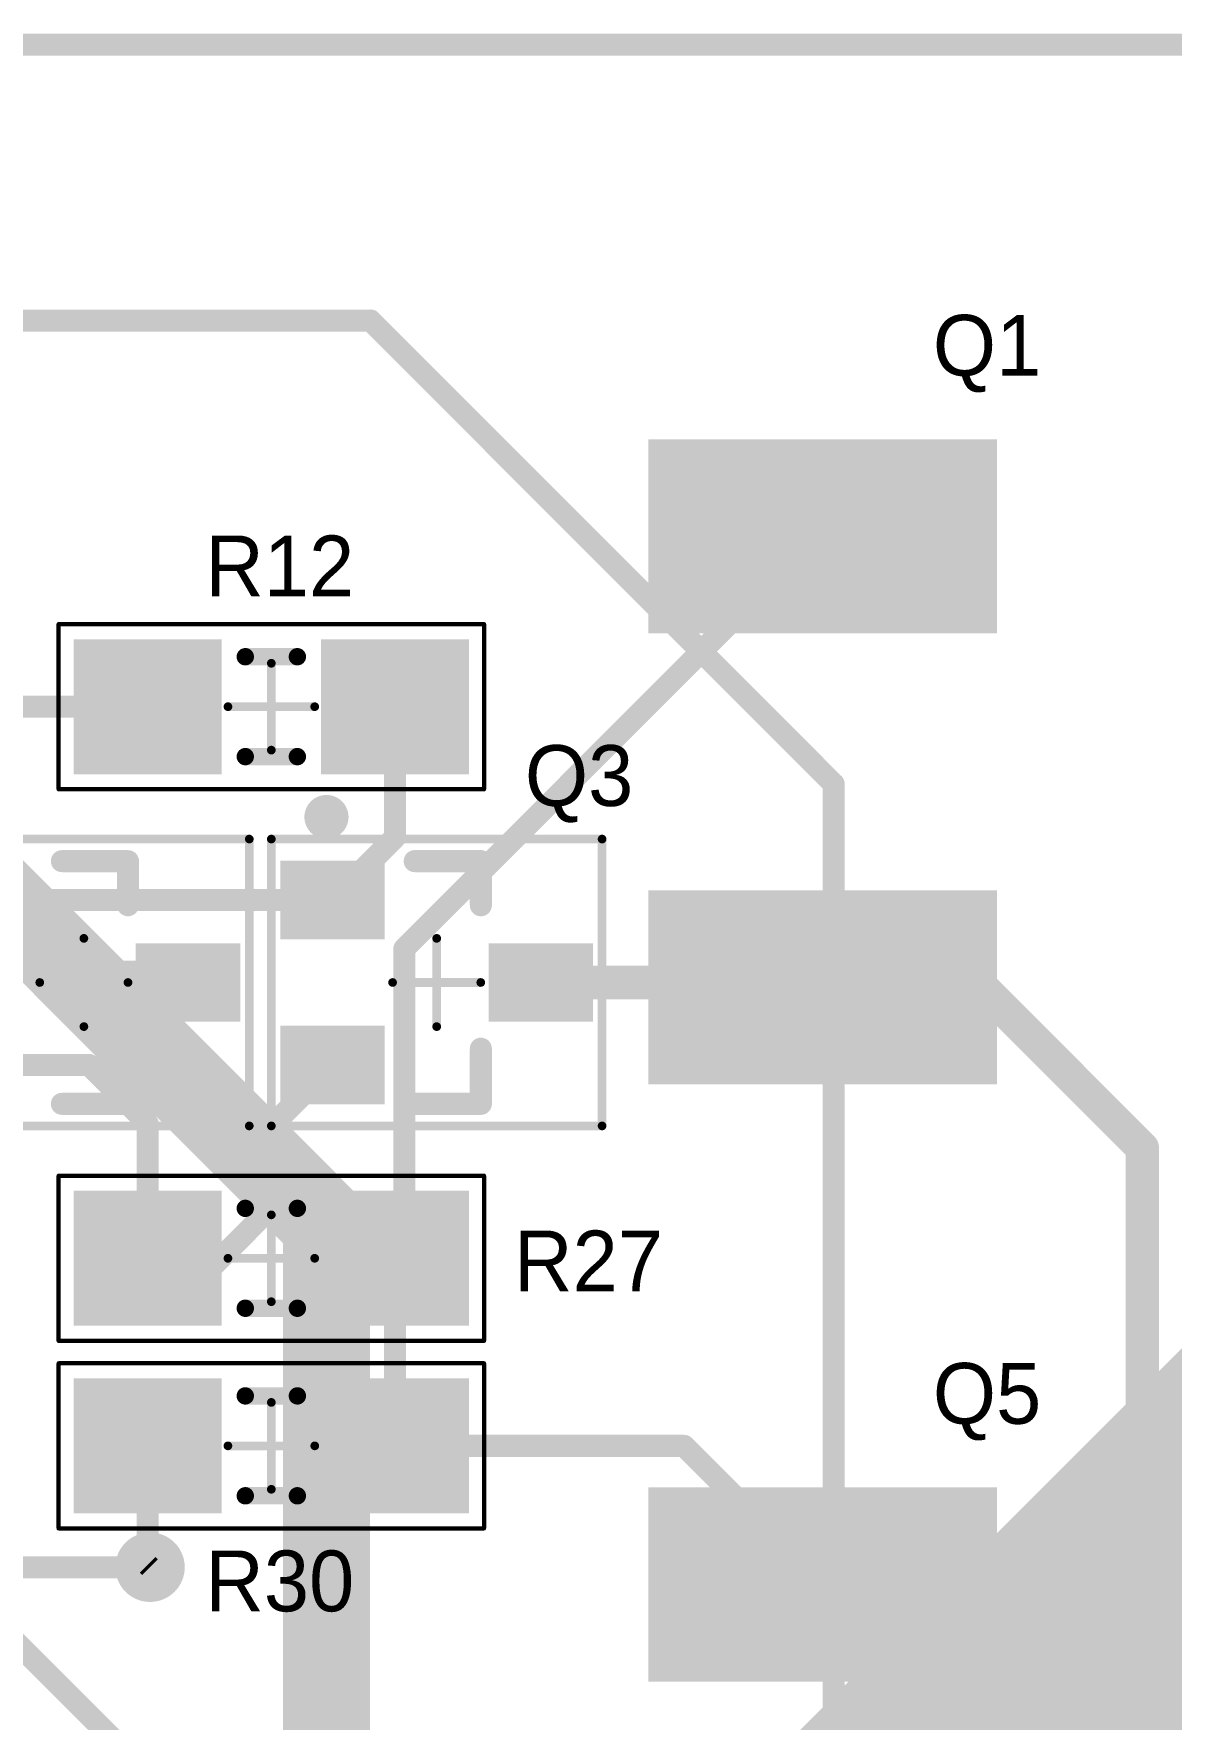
# Model space of a CAD drawing. Header units: millimetres. Extents: x 37 to 246, y 26 to 184.
# Drawn here: x 197.92 to 211.03, y 164.24 to 183.64 of the extents above; entities that cross this region are included whole.
import ezdxf

# ---------------------------------------------------------------- set-up
doc = ezdxf.new("R2010")
doc.units = ezdxf.units.MM
for name, color, linetype in [('BottomLayer', 5, 'Continuous'), ('KeepOutLayer', 6, 'Continuous'), ('Mechanical15', 56, 'Continuous'), ('MultiLayer', 9, 'Continuous'), ('TopLayer', 1, 'Continuous'), ('TopOverlay', 2, 'Continuous'), ('TopPaste', 8, 'Continuous'), ('TopSolder', 216, 'Continuous'), ('ViaHoleLayer', 16, 'Continuous')]:
    doc.layers.add(name, color=color, linetype=linetype)

msp = doc.modelspace()

# ---------------------------------------------------------------- linework, layer by layer
at = {"layer": 'BottomLayer'}
for points, const_width in [([(193.421, 180.34), (201.803, 180.34)], 0.254), ([(201.803, 180.34), (207.137, 175.006)], 0.254), ([(196.596, 174.625), (198.501, 172.72)], 1), ([(207.137, 161.671), (207.137, 175.006)], 0.254), ([(198.501, 172.72), (201.295, 169.926)], 1), ([(201.295, 148.59), (201.295, 169.926)], 1), ([(207.137, 161.671), (213.106, 167.64)], 4), ([(194.945, 165.989), (199.263, 165.989)], 0.254)]:
    msp.add_lwpolyline(points, dxfattribs=dict(at, const_width=const_width))
for points, const_width in [([(201.739, 180.34, 1), (201.867, 180.34, 1)], 0.127), ([(201.739, 180.34, 1), (201.867, 180.34, 1)], 0.127), ([(207.073, 175.006, 1), (207.201, 175.006, 1)], 0.127), ([(207.073, 175.006, 1), (207.201, 175.006, 1)], 0.127), ([(198.251, 172.72, 1), (198.751, 172.72, 1)], 0.5), ([(198.251, 172.72, 1), (198.751, 172.72, 1)], 0.5), ([(198.301, 172.72, 1), (198.701, 172.72, 1)], 0.4), ([(201.045, 169.926, 1), (201.545, 169.926, 1)], 0.5), ([(201.045, 169.926, 1), (201.545, 169.926, 1)], 0.5), ([(199.063, 165.989, 1), (199.463, 165.989, 1)], 0.4), ([(199.2, 165.989, 1), (199.327, 165.989, 1)], 0.127)]:
    msp.add_lwpolyline(points, format="xyb", close=True, dxfattribs=dict(at, const_width=const_width))
at = {"layer": 'KeepOutLayer', "const_width": 0.254}
msp.add_lwpolyline([(37.465, 183.515), (245.745, 183.515)], dxfattribs=at)
at = {"layer": 'Mechanical15'}
for points, const_width in [([(198.21, 174.945), (198.21, 176.845)], 0.05), ([(198.21, 176.845), (203.11, 176.845)], 0.05), ([(203.11, 174.945), (203.11, 176.845)], 0.05), ([(200.66, 175.395), (200.66, 176.395)], 0.1), ([(200.16, 175.895), (201.16, 175.895)], 0.1), ([(198.21, 174.945), (203.11, 174.945)], 0.05), ([(196.596, 174.371), (200.406, 174.371)], 0.1), ([(200.406, 171.069), (200.406, 174.371)], 0.1), ([(200.66, 171.069), (200.66, 174.371)], 0.1), ([(200.66, 174.371), (204.47, 174.371)], 0.1), ([(204.47, 171.069), (204.47, 174.371)], 0.1), ([(198.501, 172.212), (198.501, 173.228)], 0.1), ([(202.565, 172.212), (202.565, 173.228)], 0.1), ([(197.993, 172.72), (199.009, 172.72)], 0.1), ([(202.057, 172.72), (203.073, 172.72)], 0.1), ([(196.596, 171.069), (200.406, 171.069)], 0.1), ([(200.66, 171.069), (204.47, 171.069)], 0.1), ([(198.21, 170.495), (203.11, 170.495)], 0.05), ([(198.21, 168.595), (198.21, 170.495)], 0.05), ([(203.11, 168.595), (203.11, 170.495)], 0.05), ([(200.66, 169.045), (200.66, 170.045)], 0.1), ([(200.16, 169.545), (201.16, 169.545)], 0.1), ([(198.21, 168.595), (203.11, 168.595)], 0.05), ([(198.21, 168.336), (203.11, 168.336)], 0.05), ([(198.21, 166.436), (198.21, 168.336)], 0.05), ([(203.11, 166.436), (203.11, 168.336)], 0.05), ([(200.66, 166.886), (200.66, 167.886)], 0.1), ([(200.16, 167.386), (201.16, 167.386)], 0.1), ([(198.21, 166.436), (203.11, 166.436)], 0.05)]:
    msp.add_lwpolyline(points, dxfattribs=dict(at, const_width=const_width))
for points, const_width in [([(198.198, 176.845, 1), (198.222, 176.845, 1)], 0.025), ([(198.198, 176.845, 1), (198.222, 176.845, 1)], 0.025), ([(203.098, 176.845, 1), (203.122, 176.845, 1)], 0.025), ([(203.098, 176.845, 1), (203.122, 176.845, 1)], 0.025), ([(200.635, 176.395, 1), (200.685, 176.395, 1)], 0.05), ([(200.135, 175.895, 1), (200.185, 175.895, 1)], 0.05), ([(201.135, 175.895, 1), (201.185, 175.895, 1)], 0.05), ([(200.635, 175.395, 1), (200.685, 175.395, 1)], 0.05), ([(198.198, 174.945, 1), (198.222, 174.945, 1)], 0.025), ([(198.198, 174.945, 1), (198.222, 174.945, 1)], 0.025), ([(203.098, 174.945, 1), (203.122, 174.945, 1)], 0.025), ([(203.098, 174.945, 1), (203.122, 174.945, 1)], 0.025), ([(200.381, 174.371, 1), (200.431, 174.371, 1)], 0.05), ([(200.381, 174.371, 1), (200.431, 174.371, 1)], 0.05), ([(200.635, 174.371, 1), (200.685, 174.371, 1)], 0.05), ([(200.635, 174.371, 1), (200.685, 174.371, 1)], 0.05), ([(204.445, 174.371, 1), (204.495, 174.371, 1)], 0.05), ([(204.445, 174.371, 1), (204.495, 174.371, 1)], 0.05), ([(198.476, 173.228, 1), (198.526, 173.228, 1)], 0.05), ([(202.54, 173.228, 1), (202.59, 173.228, 1)], 0.05), ([(197.968, 172.72, 1), (198.018, 172.72, 1)], 0.05), ([(198.984, 172.72, 1), (199.034, 172.72, 1)], 0.05), ([(202.032, 172.72, 1), (202.082, 172.72, 1)], 0.05), ([(203.048, 172.72, 1), (203.098, 172.72, 1)], 0.05), ([(198.476, 172.212, 1), (198.526, 172.212, 1)], 0.05), ([(202.54, 172.212, 1), (202.59, 172.212, 1)], 0.05), ([(200.381, 171.069, 1), (200.431, 171.069, 1)], 0.05), ([(200.381, 171.069, 1), (200.431, 171.069, 1)], 0.05), ([(200.635, 171.069, 1), (200.685, 171.069, 1)], 0.05), ([(200.635, 171.069, 1), (200.685, 171.069, 1)], 0.05), ([(204.445, 171.069, 1), (204.495, 171.069, 1)], 0.05), ([(204.445, 171.069, 1), (204.495, 171.069, 1)], 0.05), ([(198.198, 170.495, 1), (198.222, 170.495, 1)], 0.025), ([(198.198, 170.495, 1), (198.222, 170.495, 1)], 0.025), ([(203.098, 170.495, 1), (203.122, 170.495, 1)], 0.025), ([(203.098, 170.495, 1), (203.122, 170.495, 1)], 0.025), ([(200.635, 170.045, 1), (200.685, 170.045, 1)], 0.05), ([(200.135, 169.545, 1), (200.185, 169.545, 1)], 0.05), ([(201.135, 169.545, 1), (201.185, 169.545, 1)], 0.05), ([(200.635, 169.045, 1), (200.685, 169.045, 1)], 0.05), ([(198.198, 168.595, 1), (198.222, 168.595, 1)], 0.025), ([(198.198, 168.595, 1), (198.222, 168.595, 1)], 0.025), ([(203.098, 168.595, 1), (203.122, 168.595, 1)], 0.025), ([(203.098, 168.595, 1), (203.122, 168.595, 1)], 0.025), ([(198.198, 168.336, 1), (198.222, 168.336, 1)], 0.025), ([(198.198, 168.336, 1), (198.222, 168.336, 1)], 0.025), ([(203.098, 168.336, 1), (203.122, 168.336, 1)], 0.025), ([(203.098, 168.336, 1), (203.122, 168.336, 1)], 0.025), ([(200.635, 167.886, 1), (200.685, 167.886, 1)], 0.05), ([(200.135, 167.386, 1), (200.185, 167.386, 1)], 0.05), ([(201.135, 167.386, 1), (201.185, 167.386, 1)], 0.05), ([(200.635, 166.886, 1), (200.685, 166.886, 1)], 0.05), ([(198.198, 166.436, 1), (198.222, 166.436, 1)], 0.025), ([(198.198, 166.436, 1), (198.222, 166.436, 1)], 0.025), ([(203.098, 166.436, 1), (203.122, 166.436, 1)], 0.025), ([(203.098, 166.436, 1), (203.122, 166.436, 1)], 0.025)]:
    msp.add_lwpolyline(points, format="xyb", close=True, dxfattribs=dict(at, const_width=const_width))
at = {"layer": 'MultiLayer', "const_width": 0.4}
for points in [[(198.301, 172.72, 1), (198.701, 172.72, 1)], [(199.063, 165.989, 1), (199.463, 165.989, 1)]]:
    msp.add_lwpolyline(points, format="xyb", close=True, dxfattribs=at)
at = {"layer": 'TopLayer'}
for points, const_width in [([(202.192, 173.109), (206.938, 177.855)], 0.254), ([(206.938, 177.855), (207.01, 177.855)], 0.254), ([(195.082, 175.895), (199.235, 175.895)], 0.254), ([(202.085, 174.39), (202.085, 175.895)], 0.254), ([(201.365, 173.67), (202.085, 174.39)], 0.254), ([(197.301, 173.67), (201.365, 173.67)], 0.254), ([(202.192, 169.652), (202.192, 173.109)], 0.254), ([(198.501, 172.72), (199.701, 172.72)], 0.5), ([(203.765, 172.72), (206.955, 172.72)], 0.384), ([(206.955, 172.72), (207.01, 172.665)], 0.384), ([(207.01, 172.665), (208.843, 172.665)], 0.384), ([(208.843, 172.665), (210.693, 170.815)], 0.384), ([(197.301, 171.77), (198.562, 171.77)], 0.254), ([(198.562, 171.77), (199.235, 171.097)], 0.254), ([(200.533, 170.938), (201.365, 171.77)], 0.254), ([(199.235, 169.545), (199.235, 171.097)], 0.254), ([(200.533, 170.004), (200.533, 170.938)], 0.254), ([(210.693, 161.671), (210.693, 170.815)], 0.384), ([(199.947, 169.418), (200.533, 170.004)], 0.254), ([(199.235, 169.545), (199.362, 169.418)], 0.254), ([(202.085, 169.545), (202.192, 169.652)], 0.254), ([(202.085, 167.386), (202.085, 169.545)], 0.254), ([(199.362, 169.418), (199.947, 169.418)], 0.254), ([(199.235, 166.017), (199.235, 167.386)], 0.254), ([(202.085, 167.386), (205.414, 167.386)], 0.254), ([(205.414, 167.386), (207.01, 165.79)], 0.254), ([(196.415, 166.431), (199.235, 163.611)], 0.254), ([(199.235, 166.017), (199.263, 165.989)], 0.254)]:
    msp.add_lwpolyline(points, dxfattribs=dict(at, const_width=const_width))
for points, const_width in [([(206.875, 177.855, 1), (207.002, 177.855, 1)], 0.127), ([(206.875, 177.855, 1), (207.002, 177.855, 1)], 0.127), ([(206.946, 177.855, 1), (207.073, 177.855, 1)], 0.127), ([(199.171, 175.895, 1), (199.298, 175.895, 1)], 0.127), ([(202.021, 175.895, 1), (202.148, 175.895, 1)], 0.127), ([(202.021, 174.39, 1), (202.148, 174.39, 1)], 0.127), ([(202.021, 174.39, 1), (202.148, 174.39, 1)], 0.127), ([(201.301, 173.67, 1), (201.428, 173.67, 1)], 0.127), ([(201.301, 173.67, 1), (201.428, 173.67, 1)], 0.127), ([(198.301, 172.72, 1), (198.701, 172.72, 1)], 0.4), ([(202.129, 173.109, 1), (202.256, 173.109, 1)], 0.127), ([(202.129, 173.109, 1), (202.256, 173.109, 1)], 0.127), ([(198.376, 172.72, 1), (198.626, 172.72, 1)], 0.25), ([(199.576, 172.72, 1), (199.826, 172.72, 1)], 0.25), ([(203.669, 172.72, 1), (203.861, 172.72, 1)], 0.192), ([(206.859, 172.72, 1), (207.051, 172.72, 1)], 0.192), ([(206.859, 172.72, 1), (207.051, 172.72, 1)], 0.192), ([(206.914, 172.665, 1), (207.106, 172.665, 1)], 0.192), ([(206.914, 172.665, 1), (207.106, 172.665, 1)], 0.192), ([(208.747, 172.665, 1), (208.939, 172.665, 1)], 0.192), ([(208.747, 172.665, 1), (208.939, 172.665, 1)], 0.192), ([(198.499, 171.77, 1), (198.626, 171.77, 1)], 0.127), ([(198.499, 171.77, 1), (198.626, 171.77, 1)], 0.127), ([(201.301, 171.77, 1), (201.428, 171.77, 1)], 0.127), ([(199.171, 171.097, 1), (199.298, 171.097, 1)], 0.127), ([(199.171, 171.097, 1), (199.298, 171.097, 1)], 0.127), ([(200.47, 170.938, 1), (200.596, 170.938, 1)], 0.127), ([(200.47, 170.938, 1), (200.596, 170.938, 1)], 0.127), ([(210.597, 170.815, 1), (210.789, 170.815, 1)], 0.192), ([(210.597, 170.815, 1), (210.789, 170.815, 1)], 0.192), ([(200.47, 170.004, 1), (200.596, 170.004, 1)], 0.127), ([(200.47, 170.004, 1), (200.596, 170.004, 1)], 0.127), ([(199.171, 169.545, 1), (199.298, 169.545, 1)], 0.127), ([(199.171, 169.545, 1), (199.298, 169.545, 1)], 0.127), ([(202.021, 169.545, 1), (202.148, 169.545, 1)], 0.127), ([(202.021, 169.545, 1), (202.148, 169.545, 1)], 0.127), ([(202.129, 169.652, 1), (202.256, 169.652, 1)], 0.127), ([(202.129, 169.652, 1), (202.256, 169.652, 1)], 0.127), ([(199.298, 169.418, 1), (199.425, 169.418, 1)], 0.127), ([(199.298, 169.418, 1), (199.425, 169.418, 1)], 0.127), ([(199.884, 169.418, 1), (200.011, 169.418, 1)], 0.127), ([(199.884, 169.418, 1), (200.011, 169.418, 1)], 0.127), ([(199.171, 167.386, 1), (199.298, 167.386, 1)], 0.127), ([(202.021, 167.386, 1), (202.148, 167.386, 1)], 0.127), ([(202.021, 167.386, 1), (202.148, 167.386, 1)], 0.127), ([(205.351, 167.386, 1), (205.478, 167.386, 1)], 0.127), ([(205.351, 167.386, 1), (205.478, 167.386, 1)], 0.127), ([(199.063, 165.989, 1), (199.463, 165.989, 1)], 0.4), ([(199.171, 166.017, 1), (199.298, 166.017, 1)], 0.127), ([(199.171, 166.017, 1), (199.298, 166.017, 1)], 0.127), ([(199.2, 165.989, 1), (199.327, 165.989, 1)], 0.127), ([(206.946, 165.79, 1), (207.073, 165.79, 1)], 0.127)]:
    msp.add_lwpolyline(points, format="xyb", close=True, dxfattribs=dict(at, const_width=const_width))
for points in [[(205.105, 178.87), (205.105, 176.84), (208.915, 178.87), (208.915, 176.84)], [(199.985, 175.22), (199.985, 176.57), (198.485, 175.22), (198.485, 176.57)], [(202.835, 175.22), (202.835, 176.57), (201.335, 175.22), (201.335, 176.57)], [(200.865, 173.32), (201.865, 173.32), (200.865, 174.02), (201.865, 174.02)], [(205.105, 173.68), (205.105, 171.65), (208.915, 173.68), (208.915, 171.65)], [(199.201, 172.37), (200.201, 172.37), (199.201, 173.07), (200.201, 173.07)], [(203.265, 172.37), (204.265, 172.37), (203.265, 173.07), (204.265, 173.07)], [(200.865, 171.42), (201.865, 171.42), (200.865, 172.12), (201.865, 172.12)], [(199.985, 168.87), (199.985, 170.22), (198.485, 168.87), (198.485, 170.22)], [(202.835, 168.87), (202.835, 170.22), (201.335, 168.87), (201.335, 170.22)], [(199.985, 166.711), (199.985, 168.061), (198.485, 166.711), (198.485, 168.061)], [(202.835, 166.711), (202.835, 168.061), (201.335, 166.711), (201.335, 168.061)], [(205.105, 166.805), (205.105, 164.775), (208.915, 166.805), (208.915, 164.775)]]:
    msp.add_solid(points, dxfattribs=at)
at = {"layer": 'TopOverlay'}
for points, const_width in [([(200.36, 176.47), (200.96, 176.47)], 0.2), ([(200.36, 175.32), (200.96, 175.32)], 0.2), ([(198.247, 174.117), (199.009, 174.117)], 0.254), ([(199.009, 173.609), (199.009, 174.117)], 0.254), ([(202.311, 174.117), (203.073, 174.117)], 0.254), ([(203.073, 173.609), (203.073, 174.117)], 0.254), ([(199.009, 171.323), (199.009, 171.958)], 0.254), ([(203.073, 171.323), (203.073, 171.958)], 0.254), ([(198.247, 171.323), (199.009, 171.323)], 0.254), ([(202.311, 171.323), (203.073, 171.323)], 0.254), ([(200.36, 170.12), (200.96, 170.12)], 0.2), ([(200.36, 168.97), (200.96, 168.97)], 0.2), ([(200.36, 167.961), (200.96, 167.961)], 0.2), ([(200.36, 166.811), (200.96, 166.811)], 0.2)]:
    msp.add_lwpolyline(points, dxfattribs=dict(at, const_width=const_width))
for points, const_width in [([(200.31, 176.47, 1), (200.41, 176.47, 1)], 0.1), ([(200.91, 176.47, 1), (201.01, 176.47, 1)], 0.1), ([(200.31, 175.32, 1), (200.41, 175.32, 1)], 0.1), ([(200.91, 175.32, 1), (201.01, 175.32, 1)], 0.1), ([(201.422, 174.625, 1), (201.168, 174.625, 1)], 0.254), ([(201.105, 174.625, 1), (201.232, 174.625, 1)], 0.127), ([(201.358, 174.625, 1), (201.486, 174.625, 1)], 0.127), ([(198.184, 174.117, 1), (198.31, 174.117, 1)], 0.127), ([(198.946, 174.117, 1), (199.072, 174.117, 1)], 0.127), ([(198.946, 174.117, 1), (199.072, 174.117, 1)], 0.127), ([(202.248, 174.117, 1), (202.375, 174.117, 1)], 0.127), ([(203.01, 174.117, 1), (203.137, 174.117, 1)], 0.127), ([(203.01, 174.117, 1), (203.137, 174.117, 1)], 0.127), ([(198.946, 173.609, 1), (199.072, 173.609, 1)], 0.127), ([(203.01, 173.609, 1), (203.137, 173.609, 1)], 0.127), ([(198.946, 171.958, 1), (199.072, 171.958, 1)], 0.127), ([(203.01, 171.958, 1), (203.137, 171.958, 1)], 0.127), ([(198.184, 171.323, 1), (198.31, 171.323, 1)], 0.127), ([(198.946, 171.323, 1), (199.072, 171.323, 1)], 0.127), ([(198.946, 171.323, 1), (199.072, 171.323, 1)], 0.127), ([(202.248, 171.323, 1), (202.375, 171.323, 1)], 0.127), ([(203.01, 171.323, 1), (203.137, 171.323, 1)], 0.127), ([(203.01, 171.323, 1), (203.137, 171.323, 1)], 0.127), ([(200.31, 170.12, 1), (200.41, 170.12, 1)], 0.1), ([(200.91, 170.12, 1), (201.01, 170.12, 1)], 0.1), ([(200.31, 168.97, 1), (200.41, 168.97, 1)], 0.1), ([(200.91, 168.97, 1), (201.01, 168.97, 1)], 0.1), ([(200.31, 167.961, 1), (200.41, 167.961, 1)], 0.1), ([(200.91, 167.961, 1), (201.01, 167.961, 1)], 0.1), ([(200.31, 166.811, 1), (200.41, 166.811, 1)], 0.1), ([(200.91, 166.811, 1), (201.01, 166.811, 1)], 0.1)]:
    msp.add_lwpolyline(points, format="xyb", close=True, dxfattribs=dict(at, const_width=const_width))
at = {"layer": 'TopPaste'}
for points in [[(205.105, 178.87), (205.105, 176.84), (208.915, 178.87), (208.915, 176.84)], [(199.985, 175.22), (199.985, 176.57), (198.485, 175.22), (198.485, 176.57)], [(202.835, 175.22), (202.835, 176.57), (201.335, 175.22), (201.335, 176.57)], [(200.865, 173.32), (201.865, 173.32), (200.865, 174.02), (201.865, 174.02)], [(205.105, 173.68), (205.105, 171.65), (208.915, 173.68), (208.915, 171.65)], [(199.201, 172.37), (200.201, 172.37), (199.201, 173.07), (200.201, 173.07)], [(203.265, 172.37), (204.265, 172.37), (203.265, 173.07), (204.265, 173.07)], [(200.865, 171.42), (201.865, 171.42), (200.865, 172.12), (201.865, 172.12)], [(199.985, 168.87), (199.985, 170.22), (198.485, 168.87), (198.485, 170.22)], [(202.835, 168.87), (202.835, 170.22), (201.335, 168.87), (201.335, 170.22)], [(199.985, 166.711), (199.985, 168.061), (198.485, 166.711), (198.485, 168.061)], [(202.835, 166.711), (202.835, 168.061), (201.335, 166.711), (201.335, 168.061)], [(205.105, 166.805), (205.105, 164.775), (208.915, 166.805), (208.915, 164.775)]]:
    msp.add_solid(points, dxfattribs=at)
at = {"layer": 'TopSolder'}
for points in [[(205.003, 178.972), (205.003, 176.738), (209.017, 178.972), (209.017, 176.738)], [(200.087, 175.118), (200.087, 176.672), (198.383, 175.118), (198.383, 176.672)], [(202.937, 175.118), (202.937, 176.672), (201.233, 175.118), (201.233, 176.672)], [(200.763, 173.218), (201.967, 173.218), (200.763, 174.122), (201.967, 174.122)], [(205.003, 173.782), (205.003, 171.548), (209.017, 173.782), (209.017, 171.548)], [(199.099, 172.268), (200.303, 172.268), (199.099, 173.172), (200.303, 173.172)], [(203.163, 172.268), (204.367, 172.268), (203.163, 173.172), (204.367, 173.172)], [(200.763, 171.318), (201.967, 171.318), (200.763, 172.222), (201.967, 172.222)], [(200.087, 168.768), (200.087, 170.322), (198.383, 168.768), (198.383, 170.322)], [(202.937, 168.768), (202.937, 170.322), (201.233, 168.768), (201.233, 170.322)], [(200.087, 166.609), (200.087, 168.163), (198.383, 166.609), (198.383, 168.163)], [(202.937, 166.609), (202.937, 168.163), (201.233, 166.609), (201.233, 168.163)], [(205.003, 166.907), (205.003, 164.673), (209.017, 166.907), (209.017, 164.673)]]:
    msp.add_solid(points, dxfattribs=at)
at = {"layer": 'ViaHoleLayer', "const_width": 0.2}
for points in [[(198.401, 172.72, 1), (198.601, 172.72, 1)], [(199.163, 165.989, 1), (199.363, 165.989, 1)]]:
    msp.add_lwpolyline(points, format="xyb", close=True, dxfattribs=at)

# ---------------------------------------------------------------- texts
at = {"layer": 'TopOverlay'}
for s, p in [('Q1', (208.28, 179.705)), ('R12', (199.898, 177.165)), ('Q3', (203.581, 174.752)), ('R27', (203.454, 169.164)), ('Q5', (208.28, 167.64)), ('R30', (199.898, 165.481))]:
    msp.add_text(s, height=0.7, dxfattribs=at).set_placement(p)

doc.saveas('drawing.dxf')
